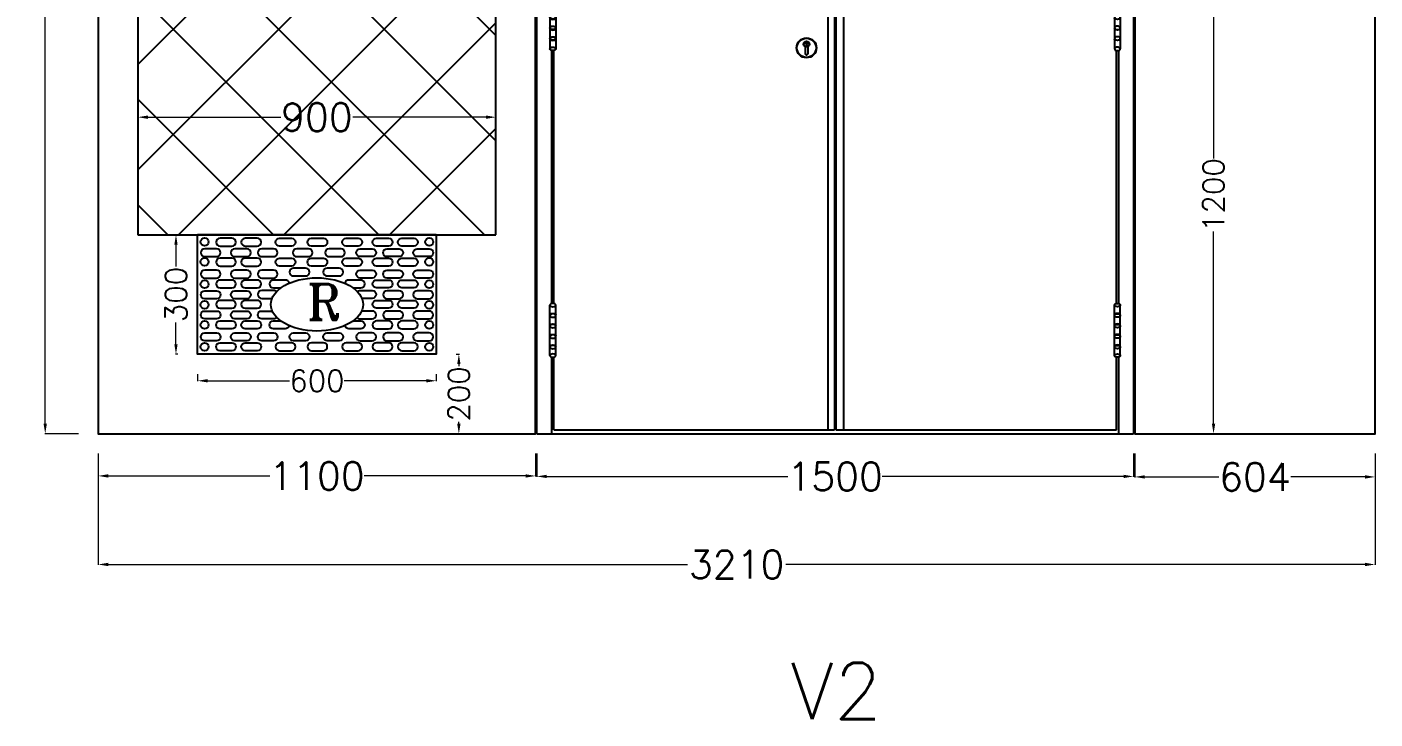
# Model space of a CAD drawing. Extents: x 3550807 to 4078732, y -628171 to -515859.
# Drawn here: x 3771135 to 3774524, y -597876 to -596136 of the extents above; entities that cross this region are included whole.
import ezdxf

# ---------------------------------------------------------------- set-up
doc = ezdxf.new("R2010")
doc.units = 0
doc.header["$LTSCALE"] = 6
doc.header["$MEASUREMENT"] = 0
doc.linetypes.add('ACAD_ISO03W100', pattern=[30, 12, -18])
doc.layers.get('0').update_dxf_attribs({"linetype": 'CONTINUOUS'})
doc.layers.get('Defpoints').update_dxf_attribs({"linetype": 'CONTINUOUS'})
doc.layers.add('1200 Door', color=144, linetype='CONTINUOUS', lineweight=5)
doc.layers.add('Partition-80WP', color=7, linetype='CONTINUOUS', lineweight=5)
for name, color, linetype in [('80 mm Wall', 5, 'CONTINUOUS'), ('DIM', 7, 'CONTINUOUS'), ('General Door', 170, 'CONTINUOUS'), ('Hardware', 7, 'CONTINUOUS'), ('Hinge', 255, 'CONTINUOUS'), ('Panel Mounted Frame', 5, 'CONTINUOUS'), ('RISER', 10, 'CONTINUOUS')]:
    doc.layers.add(name, color=color, linetype=linetype)
doc.styles.add('ROMANS', font='romans.shx')
doc.styles.add('ROMANT', font='romant.shx')
doc.dimstyles.new('AEPL1', dxfattribs={"dimtxt": 100, "dimasz": 25, "dimexe": 1.25, "dimexo": 50, "dimtad": 0, "dimdec": 0, "dimtxsty": 'ROMANS', "dimcen": 2.5, "dimclrd": 250, "dimclre": 250, "dimadec": 0, "dimazin": 0, "dimtfac": 1, "dimtdec": 0, "dimtmove": 0, "dimatfit": 3, "dimfxl": 0, "dimlwd": 0, "dimlwe": 0, "dimarcsym": 0})

# ---------------------------------------------------------------- blocks, each defined once
blk = doc.blocks.new('raiser 400x250')
at = {"layer": 'RISER'}
h = blk.add_hatch(dxfattribs=at)
h.set_pattern_fill('ANSI37', color=8, scale=1500)
h.set_pattern_definition([(45, (3749758.91, -782023.3), (-132.583, 132.583), []), (135, (3749758.91, -782023.3), (-132.583, -132.583), [])])
h.paths.add_polyline_path([(3749308.9, -779742.3), (3749308.9, -781942.3), (3750208.9, -781942.3), (3750208.9, -779742.3)])
at = {"linetype": 'ByBlock'}
blk.add_line((3749458.9, -779742.3), (3749308.9, -779742.3), dxfattribs=at)
at = {"layer": 'RISER', "color": 3, "linetype": 'ACAD_ISO03W100'}
for p, q in [((3749308.9, -779742.3), (3749308.9, -781942.3)), ((3750208.9, -781942.3), (3750208.9, -779742.3))]:
    blk.add_line(p, q, dxfattribs=at)
at = {"layer": 'RISER', "color": 5}
for p, q in [((3749308.9, -779742.3), (3749308.9, -781942.3)), ((3750208.9, -779742.3), (3749308.9, -779742.3)), ((3749458.9, -779742.3), (3750058.9, -779742.3)), ((3750208.9, -781942.3), (3750208.9, -779742.3)), ((3749308.9, -781942.3), (3749458.9, -781942.3)), ((3749458.9, -781942.3), (3750208.9, -781942.3))]:
    blk.add_line(p, q, dxfattribs=at)
at = {"layer": 'RISER', "color": 3}
blk.add_line((3750058.9, -781942.3), (3749458.9, -781942.3), dxfattribs=at)
at = {"layer": 'RISER', "color": 5}
blk.add_lwpolyline([(3749458.9, -781942.3), (3750058.9, -781942.3), (3750058.9, -782242.3), (3749458.9, -782242.3)], close=True, dxfattribs=at)
at = {"layer": 'RISER'}
for points in [[(3749515.3, -781970.8), (3749545.3, -781970.8, 1), (3749545.3, -781950.8), (3749515.3, -781950.8, 1), (3749515.3, -781970.8)], [(3749578.8, -781970.8), (3749608.8, -781970.8, 1), (3749608.8, -781950.8), (3749578.8, -781950.8, 1), (3749578.8, -781970.8)], [(3749695, -781970.8), (3749665, -781970.8, -1), (3749665, -781950.8), (3749695, -781950.8, -1), (3749695, -781970.8)], [(3749775, -781970.8), (3749745, -781970.8, -1), (3749745, -781950.8), (3749775, -781950.8, -1), (3749775, -781970.8)], [(3749862.4, -781970.8), (3749832.4, -781970.8, -1), (3749832.4, -781950.8), (3749862.4, -781950.8, -1), (3749862.4, -781970.8)], [(3749939, -781970.8), (3749909, -781970.8, -1), (3749909, -781950.8), (3749939, -781950.8, -1), (3749939, -781970.8)], [(3750002.5, -781970.8), (3749972.5, -781970.8, -1), (3749972.5, -781950.8), (3750002.5, -781950.8, -1), (3750002.5, -781970.8)], [(3749476.7, -781997.2), (3749506.7, -781997.2, 1), (3749506.7, -781977.2), (3749476.7, -781977.2, 1), (3749476.7, -781997.2)], [(3749552.6, -781997.2), (3749582.6, -781997.2, 1), (3749582.6, -781977.2), (3749552.6, -781977.2, 1), (3749552.6, -781997.2)], [(3749620.1, -781997.2), (3749650.1, -781997.2, 1), (3749650.1, -781977.2), (3749620.1, -781977.2, 1), (3749620.1, -781997.2)], [(3749708, -781997.2), (3749738, -781997.2, 1), (3749738, -781977.2), (3749708, -781977.2, 1), (3749708, -781997.2)], [(3749789.4, -781997.2), (3749819.4, -781997.2, 1), (3749819.4, -781977.2), (3749789.4, -781977.2, 1), (3749789.4, -781997.2)], [(3749897.7, -781997.2), (3749867.7, -781997.2, -1), (3749867.7, -781977.2), (3749897.7, -781977.2, -1), (3749897.7, -781997.2)], [(3749965.3, -781997.2), (3749935.3, -781997.2, -1), (3749935.3, -781977.2), (3749965.3, -781977.2, -1), (3749965.3, -781997.2)], [(3750041.1, -781997.2), (3750011.1, -781997.2, -1), (3750011.1, -781977.2), (3750041.1, -781977.2, -1), (3750041.1, -781997.2)], [(3749515.3, -782020.9), (3749545.3, -782020.9, 1), (3749545.3, -782000.9), (3749515.3, -782000.9, 1), (3749515.3, -782020.9)], [(3749578.8, -782020.9), (3749608.8, -782020.9, 1), (3749608.8, -782000.9), (3749578.8, -782000.9, 1), (3749578.8, -782020.9)], [(3749695, -782020.9), (3749665, -782020.9, -1), (3749665, -782000.9), (3749695, -782000.9, -1), (3749695, -782020.9)], [(3749775, -782020.9), (3749745, -782020.9, -1), (3749745, -782000.9), (3749775, -782000.9, -1), (3749775, -782020.9)], [(3749862.4, -782020.9), (3749832.4, -782020.9, -1), (3749832.4, -782000.9), (3749862.4, -782000.9, -1), (3749862.4, -782020.9)], [(3749939, -782020.9), (3749909, -782020.9, -1), (3749909, -782000.9), (3749939, -782000.9, -1), (3749939, -782020.9)], [(3750002.5, -782020.9), (3749972.5, -782020.9, -1), (3749972.5, -782000.9), (3750002.5, -782000.9, -1), (3750002.5, -782020.9)], [(3749476.7, -782051), (3749506.7, -782051, 1), (3749506.7, -782031), (3749476.7, -782031, 1), (3749476.7, -782051)], [(3749515.3, -782075.9), (3749545.3, -782075.9, 1), (3749545.3, -782055.9), (3749515.3, -782055.9, 1), (3749515.3, -782075.9)], [(3749552.6, -782051), (3749582.6, -782051, 1), (3749582.6, -782031), (3749552.6, -782031, 1), (3749552.6, -782051)], [(3749578.8, -782075.9), (3749608.8, -782075.9, 1), (3749608.8, -782055.9), (3749578.8, -782055.9, 1), (3749578.8, -782075.9)], [(3749620.1, -782051), (3749650.1, -782051, 1), (3749650.1, -782031), (3749620.1, -782031, 1), (3749620.1, -782051)], [(3749689.2, -782063.8, 0.354406), (3749679.4, -782055.9), (3749649.4, -782055.9, 1), (3749649.4, -782075.9)], [(3749700.1, -782045.8), (3749730.1, -782045.8, 1), (3749730.1, -782025.8), (3749700.1, -782025.8, 1), (3749700.1, -782045.8)], [(3749784.8, -782045.8), (3749814.8, -782045.8, 1), (3749814.8, -782025.8), (3749784.8, -782025.8, 1), (3749784.8, -782045.8)], [(3749850, -782075.9), (3749868.9, -782075.9, 1), (3749868.9, -782055.9), (3749838.9, -782055.9, 0.359988), (3749829.1, -782064, 0.359988)], [(3749897.7, -782051), (3749867.7, -782051, -1), (3749867.7, -782031), (3749897.7, -782031, -1), (3749897.7, -782051)], [(3749939, -782075.9), (3749909, -782075.9, -1), (3749909, -782055.9), (3749939, -782055.9, -1), (3749939, -782075.9)], [(3749965.3, -782051), (3749935.3, -782051, -1), (3749935.3, -782031), (3749965.3, -782031, -1), (3749965.3, -782051)], [(3750002.5, -782075.9), (3749972.5, -782075.9, -1), (3749972.5, -782055.9), (3750002.5, -782055.9, -1), (3750002.5, -782075.9)], [(3750041.1, -782051), (3750011.1, -782051, -1), (3750011.1, -782031), (3750041.1, -782031, -1), (3750041.1, -782051)], [(3749476.7, -782083), (3749506.7, -782083, -1), (3749506.7, -782103), (3749476.7, -782103, -1), (3749476.7, -782083)], [(3749552.6, -782083), (3749582.6, -782083, -1), (3749582.6, -782103), (3749552.6, -782103, -1), (3749552.6, -782083)], [(3749657.3, -782085.1, 0.202537), (3749650.1, -782082.1), (3749620.1, -782082.1, 1), (3749620.1, -782102.1)], [(3749860.5, -782085.1, -0.202537), (3749867.7, -782082.1), (3749897.7, -782082.1, -1), (3749897.7, -782102.1)], [(3749965.3, -782083), (3749935.3, -782083, 1), (3749935.3, -782103), (3749965.3, -782103, 1), (3749965.3, -782083)], [(3750041.1, -782083), (3750011.1, -782083, 1), (3750011.1, -782103), (3750041.1, -782103, 1), (3750041.1, -782083)], [(3749515.3, -782127), (3749545.3, -782127, 1), (3749545.3, -782107), (3749515.3, -782107, 1), (3749515.3, -782127)], [(3749578.8, -782127), (3749608.8, -782127, 1), (3749608.8, -782107), (3749578.8, -782107, 1), (3749578.8, -782127)], [(3749939, -782127), (3749909, -782127, -1), (3749909, -782107), (3749939, -782107, -1), (3749939, -782127)], [(3750002.5, -782127), (3749972.5, -782127, -1), (3749972.5, -782107), (3750002.5, -782107, -1), (3750002.5, -782127)], [(3749476.7, -782133.8), (3749506.7, -782133.8, -1), (3749506.7, -782153.8), (3749476.7, -782153.8, -1), (3749476.7, -782133.8)], [(3749515.3, -782158.7), (3749545.3, -782158.7, -1), (3749545.3, -782178.7), (3749515.3, -782178.7, -1), (3749515.3, -782158.7)], [(3749552.6, -782133.8), (3749582.6, -782133.8, -1), (3749582.6, -782153.8), (3749552.6, -782153.8, -1), (3749552.6, -782133.8)], [(3749578.8, -782158.7), (3749608.8, -782158.7, -1), (3749608.8, -782178.7), (3749578.8, -782178.7, -1), (3749578.8, -782158.7)], [(3749657.9, -782150.1, -0.225848), (3749650.1, -782153.8), (3749620.1, -782153.8, -1), (3749620.1, -782133.8)], [(3749689.2, -782170.8, -0.354406), (3749679.4, -782178.7), (3749649.4, -782178.7, -1), (3749649.4, -782158.7)], [(3749850, -782158.7), (3749868.9, -782158.7, -1), (3749868.9, -782178.7), (3749838.9, -782178.7, -0.359988), (3749829.1, -782170.6)], [(3749859.9, -782150.1, 0.225848), (3749867.7, -782153.8), (3749897.7, -782153.8, 1), (3749897.7, -782133.8)], [(3749939, -782158.7), (3749909, -782158.7, 1), (3749909, -782178.7), (3749939, -782178.7, 1), (3749939, -782158.7)], [(3749965.3, -782133.8), (3749935.3, -782133.8, 1), (3749935.3, -782153.8), (3749965.3, -782153.8, 1), (3749965.3, -782133.8)], [(3750002.5, -782158.7), (3749972.5, -782158.7, 1), (3749972.5, -782178.7), (3750002.5, -782178.7, 1), (3750002.5, -782158.7)], [(3750041.1, -782133.8), (3750011.1, -782133.8, 1), (3750011.1, -782153.8), (3750041.1, -782153.8, 1), (3750041.1, -782133.8)], [(3749476.7, -782188.8), (3749506.7, -782188.8, -1), (3749506.7, -782208.8), (3749476.7, -782208.8, -1), (3749476.7, -782188.8)], [(3749552.6, -782188.8), (3749582.6, -782188.8, -1), (3749582.6, -782208.8), (3749552.6, -782208.8, -1), (3749552.6, -782188.8)], [(3749620.1, -782188.8), (3749650.1, -782188.8, -1), (3749650.1, -782208.8), (3749620.1, -782208.8, -1), (3749620.1, -782188.8)], [(3749700.1, -782188.8), (3749730.1, -782188.8, -1), (3749730.1, -782208.8), (3749700.1, -782208.8, -1), (3749700.1, -782188.8)], [(3749784.8, -782188.8), (3749814.8, -782188.8, -1), (3749814.8, -782208.8), (3749784.8, -782208.8, -1), (3749784.8, -782188.8)], [(3749897.7, -782188.8), (3749867.7, -782188.8, 1), (3749867.7, -782208.8), (3749897.7, -782208.8, 1), (3749897.7, -782188.8)], [(3749965.3, -782188.8), (3749935.3, -782188.8, 1), (3749935.3, -782208.8), (3749965.3, -782208.8, 1), (3749965.3, -782188.8)], [(3750041.1, -782188.8), (3750011.1, -782188.8, 1), (3750011.1, -782208.8), (3750041.1, -782208.8, 1), (3750041.1, -782188.8)], [(3749515.3, -782213.7), (3749545.3, -782213.7, -1), (3749545.3, -782233.7), (3749515.3, -782233.7, -1), (3749515.3, -782213.7)], [(3749578.8, -782213.7), (3749608.8, -782213.7, -1), (3749608.8, -782233.7), (3749578.8, -782233.7, -1), (3749578.8, -782213.7)], [(3749695, -782213.7), (3749665, -782213.7, 1), (3749665, -782233.7), (3749695, -782233.7, 1), (3749695, -782213.7)], [(3749775, -782213.7), (3749745, -782213.7, 1), (3749745, -782233.7), (3749775, -782233.7, 1), (3749775, -782213.7)], [(3749862.4, -782213.7), (3749832.4, -782213.7, 1), (3749832.4, -782233.7), (3749862.4, -782233.7, 1), (3749862.4, -782213.7)], [(3749939, -782213.7), (3749909, -782213.7, 1), (3749909, -782233.7), (3749939, -782233.7, 1), (3749939, -782213.7)], [(3750002.5, -782213.7), (3749972.5, -782213.7, 1), (3749972.5, -782233.7), (3750002.5, -782233.7, 1), (3750002.5, -782213.7)]]:
    blk.add_lwpolyline(points, format="xyb", dxfattribs=at)
for points in [[(3749649.4, -782075.9), (3749667.8, -782075.9)], [(3749620.1, -782102.1), (3749646, -782102.1)], [(3749897.7, -782102.1), (3749871.8, -782102.1)], [(3749620.1, -782133.8), (3749646.6, -782133.8)], [(3749649.4, -782158.7), (3749667.8, -782158.7)], [(3749897.7, -782133.8), (3749871.3, -782133.8)]]:
    blk.add_lwpolyline(points, dxfattribs=at)
for centre in [(3749476.5, -781960.1), (3750041.3, -781960.1), (3749476.5, -782010.2), (3750041.3, -782010.2), (3749476.5, -782066.6), (3750041.3, -782066.6), (3749476.5, -782118.3), (3750041.3, -782118.3), (3749476.5, -782168.9), (3750041.3, -782168.9), (3749476.5, -782223.8), (3750041.3, -782223.8)]:
    blk.add_circle(centre, 10, dxfattribs=at)
blk.add_ellipse((3749758.9, -782117.3), major_axis=(-115.9, 0), ratio=0.577143, dxfattribs=at)
at = {"layer": 'RISER', "color": 7, "insert": (3749733.6, -782066), "char_height": 90.1, "width": 1.001, "attachment_point": 1, "style": 'ROMANT'}
blk.add_mtext('R\\P', dxfattribs=at)
blk = doc.blocks.new('LOCK')
at = {"color": 107, "lineweight": 25}
for p, q in [((-3.4, 3), (-3.4, -14.7)), ((-0.8, 10.3), (-0.8, 9.3)), ((-0.8, 9.3), (-0.3, 8.5)), ((-0.8, 5.1), (-0.3, 5.9)), ((-0.8, 5.1), (-0.8, 4.9)), ((-0.7, 7.9), (-0.3, 8.5)), ((-0.7, 7.9), (-0.3, 7.2)), ((-0.7, 6.6), (-0.3, 7.2)), ((-0.7, 6.6), (-0.3, 5.9)), ((0.8, 10.3), (0.8, 8.4)), ((0.8, 6.7), (0.8, 4.9)), ((3.4, 3), (3.4, -14.7))]:
    blk.add_line(p, q, dxfattribs=at)
blk.add_lwpolyline([(0.8, 6.7), (0.6, 6.7), (0.6, 8.4), (0.8, 8.4)], dxfattribs=at)
for centre, radius in [((0, 0), 25), ((0, 0), 24), ((0, 9.4), 7.26), ((0, 9.4), 6.47)]:
    blk.add_circle(centre, radius, dxfattribs=at)
for centre, radius, start, end in [((0, 12.1), 1.98, 294.4947, 245.5053), ((0, 5.4), 0.991, 214.0428, 325.9572), ((0, -14.7), 3.41, 180, 0)]:
    blk.add_arc(centre, radius, start, end, dxfattribs=at)
blk = doc.blocks.new('HINGE')
at = {"layer": 'Hinge', "lineweight": 25}
for p, q in [((-7.3, -4.2), (-7.3, -131.4)), ((7.3, -4.2), (7.3, -131.4))]:
    blk.add_line(p, q, dxfattribs=at)
for centre in [(0, -4.2), (0, -25.8), (0, -52.2), (0, -78.6), (0, -105), (0, -131.4)]:
    blk.add_ellipse(centre, major_axis=(-7.35, 0), ratio=0.57735, dxfattribs=at)
for centre in [(0, -27), (0, -53.4), (0, -79.8), (0, -106.2)]:
    blk.add_ellipse(centre, major_axis=(-7.35, 0), ratio=0.57735, start_param=0, end_param=3.141593, dxfattribs=at)
blk = doc.blocks.new('*D420')
at = {"layer": 'Defpoints', "color": 0, "linetype": 'ByBlock', "transparency": 16777216}
for p in [(3771314.1, -597158.9), (3772413.7, -597158.9), (3771314.1, -597265)]:
    blk.add_point(p, dxfattribs=at)
at = {"layer": 'DIM', "color": 250, "linetype": 'ByBlock', "lineweight": 0, "transparency": 16777216}
for p, q in [((3771314.1, -597208.9), (3771314.1, -597266.2)), ((3772413.7, -597208.9), (3772413.7, -597266.2)), ((3771339.1, -597265), (3771745.3, -597265)), ((3772388.7, -597265), (3771982.5, -597265))]:
    blk.add_line(p, q, dxfattribs=at)
at = {"layer": 'DIM', "color": 250, "linetype": 'ByBlock', "transparency": 16777216}
for points in [[(3771339.1, -597260.8), (3771339.1, -597269.2), (3771314.1, -597265)], [(3772388.7, -597269.2), (3772388.7, -597260.8), (3772413.7, -597265)]]:
    blk.add_solid(points, dxfattribs=at)
at = {"layer": 'DIM', "color": 0, "linetype": 'ByBlock', "transparency": 16777216, "insert": (3771863.9, -597265), "char_height": 70, "attachment_point": 5, "style": 'ROMANS'}
blk.add_mtext('1100', dxfattribs=at)
blk = doc.blocks.new('*D421')
at = {"layer": 'Defpoints', "color": 0, "linetype": 'ByBlock', "transparency": 16777216}
for p in [(3772416.7, -597158.9), (3773916.7, -597158.9), (3772416.7, -597266.2)]:
    blk.add_point(p, dxfattribs=at)
at = {"layer": 'DIM', "color": 250, "linetype": 'ByBlock', "lineweight": 0, "transparency": 16777216}
for p, q in [((3772416.7, -597208.9), (3772416.7, -597267.5)), ((3773916.7, -597208.9), (3773916.7, -597267.5)), ((3772441.7, -597266.2), (3773048.1, -597266.2)), ((3773891.7, -597266.2), (3773285.2, -597266.2))]:
    blk.add_line(p, q, dxfattribs=at)
at = {"layer": 'DIM', "color": 250, "linetype": 'ByBlock', "transparency": 16777216}
for points in [[(3772441.7, -597262.1), (3772441.7, -597270.4), (3772416.7, -597266.2)], [(3773891.7, -597270.4), (3773891.7, -597262.1), (3773916.7, -597266.2)]]:
    blk.add_solid(points, dxfattribs=at)
at = {"layer": 'DIM', "color": 0, "linetype": 'ByBlock', "transparency": 16777216, "insert": (3773166.7, -597266.2), "char_height": 70, "attachment_point": 5, "style": 'ROMANS'}
blk.add_mtext('1500', dxfattribs=at)
blk = doc.blocks.new('*D422')
at = {"layer": 'Defpoints', "color": 0, "linetype": 'ByBlock', "transparency": 16777216}
for p in [(3773920, -597158.9), (3774524, -597158.9), (3773920, -597267.5)]:
    blk.add_point(p, dxfattribs=at)
at = {"layer": 'DIM', "color": 250, "linetype": 'ByBlock', "lineweight": 0, "transparency": 16777216}
for p, q in [((3773920, -597208.9), (3773920, -597268.7)), ((3774524, -597208.9), (3774524, -597268.7)), ((3773945, -597267.5), (3774131.4, -597267.5)), ((3774499, -597267.5), (3774312.5, -597267.5))]:
    blk.add_line(p, q, dxfattribs=at)
at = {"layer": 'DIM', "color": 250, "linetype": 'ByBlock', "transparency": 16777216}
for points in [[(3773945, -597263.3), (3773945, -597271.7), (3773920, -597267.5)], [(3774499, -597271.7), (3774499, -597263.3), (3774524, -597267.5)]]:
    blk.add_solid(points, dxfattribs=at)
at = {"layer": 'DIM', "color": 0, "linetype": 'ByBlock', "transparency": 16777216, "insert": (3774222, -597267.5), "char_height": 70, "attachment_point": 5, "style": 'ROMANS'}
blk.add_mtext('604', dxfattribs=at)
blk = doc.blocks.new('*D423')
at = {"layer": 'Defpoints', "color": 0, "linetype": 'ByBlock', "transparency": 16777216}
for p in [(3771563.9, -596958.9), (3772163.9, -596958.9), (3772163.9, -597025.8)]:
    blk.add_point(p, dxfattribs=at)
at = {"layer": 'DIM', "color": 250, "linetype": 'ByBlock', "lineweight": 0, "transparency": 16777216}
for p, q in [((3771563.9, -597008.9), (3771563.9, -597027.1)), ((3772163.9, -597008.9), (3772163.9, -597027.1)), ((3771588.9, -597025.8), (3771795.2, -597025.8)), ((3772138.9, -597025.8), (3771932.6, -597025.8))]:
    blk.add_line(p, q, dxfattribs=at)
at = {"layer": 'DIM', "color": 250, "linetype": 'ByBlock', "transparency": 16777216}
for points in [[(3771588.9, -597021.6), (3771588.9, -597030), (3771563.9, -597025.8)], [(3772138.9, -597030), (3772138.9, -597021.6), (3772163.9, -597025.8)]]:
    blk.add_solid(points, dxfattribs=at)
at = {"layer": 'DIM', "color": 0, "linetype": 'ByBlock', "transparency": 16777216, "insert": (3771863.9, -597025.8), "char_height": 70, "attachment_point": 5, "style": 'ROMANS'}
blk.add_mtext('{\\H0.771429x;600}', dxfattribs=at)
blk = doc.blocks.new('*D424')
at = {"layer": 'Defpoints', "color": 0, "linetype": 'ByBlock', "transparency": 16777216}
for p in [(3771509.5, -596658.9), (3771563.9, -596658.9), (3771563.9, -596958.9)]:
    blk.add_point(p, dxfattribs=at)
at = {"layer": 'DIM', "color": 250, "linetype": 'ByBlock', "lineweight": 0, "transparency": 16777216}
for p, q in [((3771513.9, -596658.9), (3771508.3, -596658.9)), ((3771509.5, -596683.9), (3771509.5, -596738.9)), ((3771509.5, -596933.9), (3771509.5, -596878.9)), ((3771513.9, -596958.9), (3771508.3, -596958.9))]:
    blk.add_line(p, q, dxfattribs=at)
at = {"layer": 'DIM', "color": 250, "linetype": 'ByBlock', "transparency": 16777216}
for points in [[(3771513.7, -596683.9), (3771505.3, -596683.9), (3771509.5, -596658.9)], [(3771505.3, -596933.9), (3771513.7, -596933.9), (3771509.5, -596958.9)]]:
    blk.add_solid(points, dxfattribs=at)
at = {"layer": 'DIM', "color": 0, "linetype": 'ByBlock', "transparency": 16777216, "insert": (3771509.5, -596808.9), "char_height": 70, "attachment_point": 5, "rotation": 90, "style": 'ROMANS'}
blk.add_mtext('{\\H0.771429x;300}', dxfattribs=at)
blk = doc.blocks.new('*D425')
at = {"layer": 'Defpoints', "color": 0, "linetype": 'ByBlock', "transparency": 16777216}
for p in [(3772163.9, -596958.9), (3772163.9, -597158.9), (3772220.7, -597158.9)]:
    blk.add_point(p, dxfattribs=at)
at = {"layer": 'DIM', "color": 250, "linetype": 'ByBlock', "lineweight": 0, "transparency": 16777216}
for p, q in [((3772213.9, -596958.9), (3772222, -596958.9)), ((3772220.7, -596983.9), (3772220.7, -596988.9)), ((3772220.7, -597133.9), (3772220.7, -597128.9)), ((3772213.9, -597158.9), (3772222, -597158.9))]:
    blk.add_line(p, q, dxfattribs=at)
at = {"layer": 'DIM', "color": 250, "linetype": 'ByBlock', "transparency": 16777216}
for points in [[(3772224.9, -596983.9), (3772216.5, -596983.9), (3772220.7, -596958.9)], [(3772216.5, -597133.9), (3772224.9, -597133.9), (3772220.7, -597158.9)]]:
    blk.add_solid(points, dxfattribs=at)
at = {"layer": 'DIM', "color": 0, "linetype": 'ByBlock', "transparency": 16777216, "insert": (3772220.7, -597058.9), "char_height": 70, "attachment_point": 5, "rotation": 90, "style": 'ROMANS'}
blk.add_mtext('{\\H0.771429x;200}', dxfattribs=at)
blk = doc.blocks.new('*D426')
at = {"layer": 'Defpoints', "color": 0, "linetype": 'ByBlock', "transparency": 16777216}
for p in [(3774118, -595958.9), (3774118, -597158.9), (3774118, -597158.9)]:
    blk.add_point(p, dxfattribs=at)
at = {"layer": 'DIM', "color": 250, "linetype": 'ByBlock', "lineweight": 0, "transparency": 16777216}
for p, q in [((3774068, -595958.9), (3774116.7, -595958.9)), ((3774118, -595983.9), (3774118, -596467.3)), ((3774118, -597133.9), (3774118, -596650.5)), ((3774068, -597158.9), (3774116.7, -597158.9))]:
    blk.add_line(p, q, dxfattribs=at)
at = {"layer": 'DIM', "color": 250, "linetype": 'ByBlock', "transparency": 16777216}
for points in [[(3774122.1, -595983.9), (3774113.8, -595983.9), (3774118, -595958.9)], [(3774113.8, -597133.9), (3774122.1, -597133.9), (3774118, -597158.9)]]:
    blk.add_solid(points, dxfattribs=at)
at = {"layer": 'DIM', "color": 0, "linetype": 'ByBlock', "transparency": 16777216, "insert": (3774118, -596558.9), "char_height": 70, "attachment_point": 5, "rotation": 90, "style": 'ROMANS'}
blk.add_mtext('{\\H0.771429x;1200}', dxfattribs=at)
blk = doc.blocks.new('*D430')
at = {"layer": 'Defpoints', "color": 0, "linetype": 'ByBlock', "transparency": 16777216}
for p in [(3771314.1, -594608.9), (3771180.8, -597158.9), (3771314.1, -597158.9)]:
    blk.add_point(p, dxfattribs=at)
at = {"layer": 'DIM', "color": 250, "linetype": 'ByBlock', "lineweight": 0, "transparency": 16777216}
for p, q in [((3771264.1, -594608.9), (3771179.6, -594608.9)), ((3771180.8, -594633.9), (3771180.8, -595760.1)), ((3771180.8, -597133.9), (3771180.8, -596007.8)), ((3771264.1, -597158.9), (3771179.6, -597158.9))]:
    blk.add_line(p, q, dxfattribs=at)
at = {"layer": 'DIM', "color": 250, "linetype": 'ByBlock', "transparency": 16777216}
for points in [[(3771185, -594633.9), (3771176.7, -594633.9), (3771180.8, -594608.9)], [(3771176.7, -597133.9), (3771185, -597133.9), (3771180.8, -597158.9)]]:
    blk.add_solid(points, dxfattribs=at)
at = {"layer": 'DIM', "color": 0, "linetype": 'ByBlock', "transparency": 16777216, "insert": (3771180.8, -595883.9), "char_height": 70, "attachment_point": 5, "rotation": 90, "style": 'ROMANS'}
blk.add_mtext('2550', dxfattribs=at)
blk = doc.blocks.new('*D431')
at = {"layer": 'Defpoints', "color": 0, "linetype": 'ByBlock', "transparency": 16777216}
for p in [(3771314.1, -597158.9), (3774524, -597158.9), (3774524, -597487.6)]:
    blk.add_point(p, dxfattribs=at)
at = {"layer": 'DIM', "color": 250, "linetype": 'ByBlock', "lineweight": 0, "transparency": 16777216}
for p, q in [((3771314.1, -597208.9), (3771314.1, -597488.8)), ((3774524, -597208.9), (3774524, -597488.8)), ((3771339.1, -597487.6), (3772795.2, -597487.6)), ((3774499, -597487.6), (3773042.9, -597487.6))]:
    blk.add_line(p, q, dxfattribs=at)
at = {"layer": 'DIM', "color": 250, "linetype": 'ByBlock', "transparency": 16777216}
for points in [[(3771339.1, -597483.4), (3771339.1, -597491.7), (3771314.1, -597487.6)], [(3774499, -597491.7), (3774499, -597483.4), (3774524, -597487.6)]]:
    blk.add_solid(points, dxfattribs=at)
at = {"layer": 'DIM', "color": 0, "linetype": 'ByBlock', "transparency": 16777216, "insert": (3772919, -597487.6), "char_height": 70, "attachment_point": 5, "style": 'ROMANS'}
blk.add_mtext('3210', dxfattribs=at)
blk = doc.blocks.new('*D432')
at = {"layer": 'Defpoints', "color": 0, "linetype": 'ByBlock', "transparency": 16777216}
for p in [(3771413.9, -596363.2), (3772313.9, -596363.2), (3772313.9, -596363.2)]:
    blk.add_point(p, dxfattribs=at)
at = {"layer": 'DIM', "color": 250, "linetype": 'ByBlock', "lineweight": 0, "transparency": 16777216}
for p, q in [((3771413.9, -596313.2), (3771413.9, -596361.9)), ((3772313.9, -596313.2), (3772313.9, -596361.9)), ((3771438.9, -596363.2), (3771773.3, -596363.2)), ((3772288.9, -596363.2), (3771954.5, -596363.2))]:
    blk.add_line(p, q, dxfattribs=at)
at = {"layer": 'DIM', "color": 250, "linetype": 'ByBlock', "transparency": 16777216}
for points in [[(3771438.9, -596359), (3771438.9, -596367.4), (3771413.9, -596363.2)], [(3772288.9, -596367.4), (3772288.9, -596359), (3772313.9, -596363.2)]]:
    blk.add_solid(points, dxfattribs=at)
at = {"layer": 'DIM', "color": 0, "linetype": 'ByBlock', "transparency": 16777216, "insert": (3771863.9, -596363.2), "char_height": 70, "attachment_point": 5, "style": 'ROMANS'}
blk.add_mtext('900', dxfattribs=at)

msp = doc.modelspace()

# ---------------------------------------------------------------- linework, layer by layer
at = {"layer": '80 mm Wall', "ltscale": 500}
for points in [[(3771314.1, -594608.9), (3771314.1, -597158.9), (3772413.7, -597158.9), (3772413.7, -594608.9), (3771314.1, -594608.9)], [(3773920, -594608.9), (3773920, -597158.9), (3774524, -597158.9), (3774524, -594608.9), (3773920, -594608.9)]]:
    msp.add_lwpolyline(points, dxfattribs=at)
at = {"layer": 'General Door', "color": 6, "linetype": 'Continuous'}
for p, q in [((3773148.8, -597148.9), (3773148.8, -595101.9)), ((3773188.8, -597148.9), (3773188.8, -595101.9))]:
    msp.add_line(p, q, dxfattribs=at)
at = {"layer": 'Panel Mounted Frame', "linetype": 'Continuous'}
msp.add_line((3772416.7, -597158.9), (3773916.7, -597158.9), dxfattribs=at)
at = {"layer": 'Panel Mounted Frame', "color": 1, "linetype": 'Continuous'}
msp.add_lwpolyline([(3772416.7, -597158.9), (3772416.7, -595058.9), (3773916.7, -595058.9), (3773916.7, -597158.9)], dxfattribs=at)
at = {"layer": 'Panel Mounted Frame', "linetype": 'Continuous'}
for points in [[(3772459.7, -595284.4), (3772459.7, -595101.9), (3773164.7, -595101.9), (3773164.7, -597148.9)], [(3773873.7, -595284.4), (3773873.7, -595101.9), (3773168.7, -595101.9), (3773168.7, -597148.9)], [(3772454.7, -596831.3), (3772454.7, -596195.5)], [(3772459.7, -596831.4), (3772459.7, -596195.5)], [(3773873.7, -596831.4), (3773873.7, -596195.5)], [(3773878.7, -596195.5), (3773878.7, -596831.3)], [(3772454.7, -597158.9), (3772454.7, -596966.5)], [(3772459.7, -597148.9), (3772459.7, -596966.5)], [(3773873.7, -597148.9), (3773873.7, -596966.5)], [(3773878.7, -596966.5), (3773878.7, -597158.9)], [(3772459.7, -597148.9), (3773164.7, -597148.9)], [(3773168.7, -597148.9), (3773873.7, -597148.9)]]:
    msp.add_lwpolyline(points, dxfattribs=at)

# ---------------------------------------------------------------- block references
at = {"layer": 'Hardware'}
msp.add_blockref('LOCK', (3773094.7, -596188.9), dxfattribs=at)
at = {"layer": 'Hinge'}
msp.add_blockref('HINGE', (3772457.1, -596060.1), dxfattribs=at)
at = {"layer": 'Hinge', "xscale": -1}
msp.add_blockref('HINGE', (3773876.2, -596060.1), dxfattribs=at)
at = {"layer": 'Hinge', "xscale": -1, "rotation": 180}
msp.add_blockref('HINGE', (3772457.1, -596966.8), dxfattribs=at)
at = {"layer": 'Hinge', "rotation": 180}
msp.add_blockref('HINGE', (3773876.2, -596966.8), dxfattribs=at)
at = {"layer": 'Partition-80WP', "ltscale": 500}
msp.add_blockref('raiser 400x250', (22105, 185283.4), dxfattribs=at)

# ---------------------------------------------------------------- texts
at = {"layer": '1200 Door', "color": 7, "linetype": 'ByBlock', "style": 'ROMANS'}
msp.add_text('V2', height=141.27, dxfattribs=at).set_placement((3773054.3, -597876.1, -71608.8))

# ---------------------------------------------------------------- dimensions: what is measured, and where the dimension line sits
at = {"layer": 'DIM', "linetype": 'ByBlock'}
dim = msp.add_linear_dim(base=(3771180.8, -597158.9), p1=(3771314.1, -594608.9), p2=(3771314.1, -597158.9), angle=90, dimstyle='AEPL1', override={"dimtxt": 70, "dimarcsym": 1}, dxfattribs=at)
dim.commit()
dim.dimension.update_dxf_attribs({"geometry": '*D430', "text_midpoint": (3771180.8, -595883.9), "dimtype": 160})
for base, p1, p2, picture, middle in [((3774118, -597158.9), (3774118, -595958.9), (3774118, -597158.9), '*D426', (3774118, -596558.9)), ((3771509.5, -596658.9), (3771563.9, -596958.9), (3771563.9, -596658.9), '*D424', (3771509.5, -596808.9)), ((3772220.7, -597158.9), (3772163.9, -596958.9), (3772163.9, -597158.9), '*D425', (3772220.7, -597058.9))]:
    dim = msp.add_linear_dim(base=base, p1=p1, p2=p2, angle=90, text='{\\H0.771429x;<>}', dimstyle='AEPL1', override={"dimtxt": 70, "dimtxsty": 'ROMANS', "dimarcsym": 1}, dxfattribs=at)
    dim.commit()
    dim.dimension.update_dxf_attribs({"geometry": picture, "text_midpoint": middle})
for base, p1, p2, picture, middle in [((3772313.9, -596363.2), (3771413.9, -596363.2), (3772313.9, -596363.2), '*D432', (3771863.9, -596363.2)), ((3771314.1, -597265), (3772413.7, -597158.9), (3771314.1, -597158.9), '*D420', (3771863.9, -597265)), ((3774524, -597487.6), (3771314.1, -597158.9), (3774524, -597158.9), '*D431', (3772919, -597487.6)), ((3772416.7, -597266.2), (3773916.7, -597158.9), (3772416.7, -597158.9), '*D421', (3773166.7, -597266.2)), ((3773920, -597267.5), (3774524, -597158.9), (3773920, -597158.9), '*D422', (3774222, -597267.5))]:
    dim = msp.add_linear_dim(base=base, p1=p1, p2=p2, dimstyle='AEPL1', override={"dimtxt": 70, "dimarcsym": 1}, dxfattribs=at)
    dim.commit()
    dim.dimension.update_dxf_attribs({"geometry": picture, "text_midpoint": middle})
dim = msp.add_linear_dim(base=(3772163.9, -597025.8), p1=(3771563.9, -596958.9), p2=(3772163.9, -596958.9), text='{\\H0.771429x;<>}', dimstyle='AEPL1', override={"dimtxt": 70, "dimtxsty": 'ROMANS', "dimarcsym": 1}, dxfattribs=at)
dim.commit()
dim.dimension.update_dxf_attribs({"geometry": '*D423', "text_midpoint": (3771863.9, -597025.8)})

doc.saveas('drawing.dxf')
